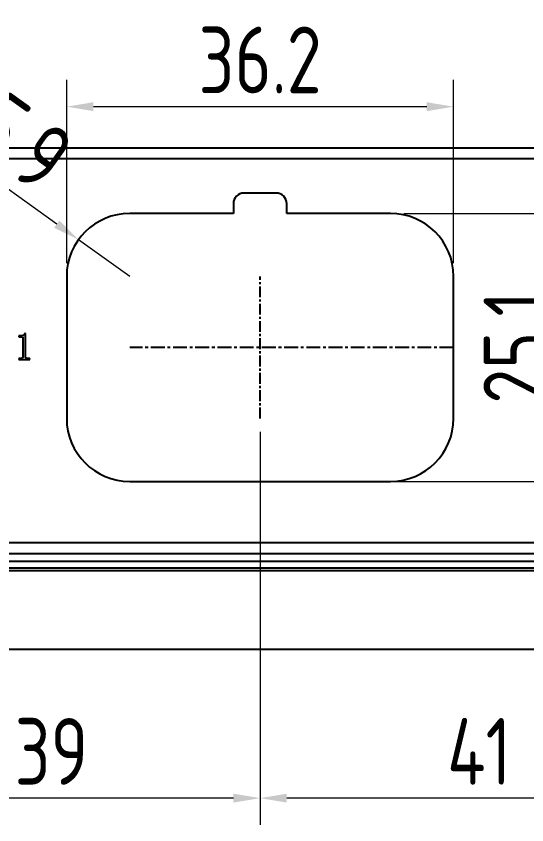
# Model space of a CAD drawing. Header units: millimetres. Extents: x 242 to 1026, y -183 to 372.
# Drawn here: x 528.5 to 576.3, y 21 to 96.7 of the extents above; entities that cross this region are included whole.
import ezdxf

# ---------------------------------------------------------------- set-up
doc = ezdxf.new("R2010")
doc.units = ezdxf.units.MM
doc.header["$LTSCALE"] = 30.734
doc.header["$PDMODE"] = 3
doc.header["$PDSIZE"] = 8
doc.linetypes.add('CENTER', pattern=[0.6, 0.375, -0.075, 0.075, -0.075])
doc.layers.get('0').update_dxf_attribs({"linetype": 'CONTINUOUS'})
doc.layers.get('Defpoints').update_dxf_attribs({"linetype": 'CONTINUOUS'})
doc.layers.add('02___PRT_ALL_AXES', color=7, linetype='CONTINUOUS')
doc.styles.add('China GB1', font='gbenor.shx', dxfattribs={"width": 0.9, "bigfont": 'gbcbig.shx'})
doc.dimstyles.new('A4S2.5', dxfattribs={"dimscale": 2.5, "dimtxt": 2.5, "dimasz": 1, "dimexe": 1, "dimexo": 0.5, "dimgap": 0.5, "dimtad": 1, "dimdec": 1, "dimzin": 9, "dimdsep": 46, "dimtxsty": 'China GB1', "dimcen": 0, "dimclrd": 4, "dimclre": 4, "dimclrt": 2, "dimadec": 3, "dimazin": 2, "dimtfac": 1, "dimtdec": 1, "dimtmove": 0, "dimatfit": 1, "dimfxl": 1, "dimlwd": 9, "dimlwe": 9, "dimarcsym": 0})

# ---------------------------------------------------------------- blocks, each defined once
blk = doc.blocks.new('*D14')
at = {"color": 4, "lineweight": 9, "transparency": 16777216}
for p, q in [((551.361, 57.785), (551.361, 20.969)), ((592.361, 41.135), (592.361, 20.969)), ((589.861, 23.469), (553.861, 23.469))]:
    blk.add_line(p, q, dxfattribs=at)
at = {"color": 4, "transparency": 16777216}
for points in [[(553.861, 23.885), (553.861, 23.052), (551.361, 23.469)], [(589.861, 23.885), (589.861, 23.052), (592.361, 23.469)]]:
    blk.add_solid(points, dxfattribs=at)
at = {"layer": 'Defpoints', "color": 0, "transparency": 16777216}
for p in [(551.361, 59.035), (592.361, 42.385), (551.361, 23.469)]:
    blk.add_point(p, dxfattribs=at)
at = {"color": 2, "transparency": 16777216, "insert": (571.861, 27.844), "char_height": 6.25, "attachment_point": 5, "style": 'China GB1'}
blk.add_mtext('41', dxfattribs=at)
blk = doc.blocks.new('*D15')
at = {"color": 4, "lineweight": 9, "transparency": 16777216}
for p, q in [((551.361, 57.785), (551.361, 20.969)), ((512.316, 52.935), (512.316, 20.969)), ((548.861, 23.469), (514.816, 23.469))]:
    blk.add_line(p, q, dxfattribs=at)
at = {"color": 4, "transparency": 16777216}
for points in [[(514.816, 23.885), (514.816, 23.052), (512.316, 23.469)], [(548.861, 23.885), (548.861, 23.052), (551.361, 23.469)]]:
    blk.add_solid(points, dxfattribs=at)
at = {"layer": 'Defpoints', "color": 0, "transparency": 16777216}
for p in [(551.361, 59.035), (512.316, 54.185), (512.316, 23.469)]:
    blk.add_point(p, dxfattribs=at)
at = {"color": 2, "transparency": 16777216, "insert": (531.838, 27.844), "char_height": 6.25, "attachment_point": 5, "style": 'China GB1'}
blk.add_mtext('39', dxfattribs=at)
blk = doc.blocks.new('*D27')
at = {"color": 4, "lineweight": 9, "transparency": 16777216}
for p, q in [((533.261, 73.585), (533.261, 90.731)), ((569.461, 73.585), (569.461, 90.731)), ((566.961, 88.231), (535.761, 88.231))]:
    blk.add_line(p, q, dxfattribs=at)
at = {"color": 4, "transparency": 16777216}
for points in [[(535.761, 88.648), (535.761, 87.814), (533.261, 88.231)], [(566.961, 88.648), (566.961, 87.814), (569.461, 88.231)]]:
    blk.add_solid(points, dxfattribs=at)
at = {"layer": 'Defpoints', "color": 0, "transparency": 16777216}
for p in [(533.261, 88.231), (533.261, 72.335), (569.461, 72.335)]:
    blk.add_point(p, dxfattribs=at)
at = {"color": 2, "transparency": 16777216, "insert": (551.361, 92.606), "char_height": 6.25, "attachment_point": 5, "style": 'China GB1'}
blk.add_mtext('36.2', dxfattribs=at)
blk = doc.blocks.new('*D28')
at = {"color": 4, "lineweight": 9, "transparency": 16777216}
for p, q in [((564.811, 78.235), (582.268, 78.235)), ((579.768, 75.735), (579.768, 55.635)), ((563.962, 53.135), (582.268, 53.135))]:
    blk.add_line(p, q, dxfattribs=at)
at = {"color": 4, "transparency": 16777216}
for points in [[(579.351, 75.735), (580.184, 75.735), (579.768, 78.235)], [(579.351, 55.635), (580.184, 55.635), (579.768, 53.135)]]:
    blk.add_solid(points, dxfattribs=at)
at = {"layer": 'Defpoints', "color": 0, "transparency": 16777216}
for p in [(563.561, 78.235), (562.712, 53.135), (579.768, 53.135)]:
    blk.add_point(p, dxfattribs=at)
at = {"color": 2, "transparency": 16777216, "insert": (575.393, 65.685), "char_height": 6.25, "attachment_point": 5, "rotation": 90, "style": 'China GB1'}
blk.add_mtext('25.1', dxfattribs=at)
blk = doc.blocks.new('*D29')
at = {"color": 4, "lineweight": 9, "transparency": 16777216}
for p, q in [((532.334, 77.229), (519.615, 86.345)), ((539.161, 72.335), (534.365, 75.772))]:
    blk.add_line(p, q, dxfattribs=at)
at = {"color": 4, "transparency": 16777216}
blk.add_solid([(532.576, 77.567), (532.091, 76.89), (534.365, 75.772)], dxfattribs=at)
at = {"layer": 'Defpoints', "color": 0, "transparency": 16777216}
for p in [(534.365, 75.772), (539.161, 72.335)]:
    blk.add_point(p, dxfattribs=at)
at = {"color": 2, "transparency": 16777216, "insert": (527.507, 86.071), "char_height": 6.25, "attachment_point": 5, "rotation": 324.3674, "style": 'China GB1'}
blk.add_mtext('R5.9', dxfattribs=at)

msp = doc.modelspace()

# ---------------------------------------------------------------- linework, layer by layer
at = {"color": 7, "linetype": 'Continuous'}
for p, q in [((493.368, 84.385), (733.354, 84.385)), ((493.368, 83.385), (733.354, 83.385)), ((552.861, 80.135), (549.861, 80.135)), ((548.861, 79.135), (548.861, 78.235)), ((553.861, 78.235), (553.861, 79.135)), ((548.861, 78.235), (539.161, 78.235)), ((563.561, 78.235), (553.861, 78.235)), ((528.907, 66.756), (528.781, 66.756)), ((528.781, 66.756), (528.781, 66.672)), ((528.781, 66.672), (529.032, 66.672)), ((528.952, 66.757), (528.907, 66.756)), ((528.995, 66.761), (528.952, 66.757)), ((529.037, 66.766), (528.995, 66.761)), ((529.032, 66.672), (529.074, 66.67)), ((529.076, 66.773), (529.037, 66.766)), ((529.074, 66.67), (529.112, 66.66)), ((529.113, 66.783), (529.076, 66.773)), ((529.112, 66.66), (529.144, 66.645)), ((529.148, 66.795), (529.113, 66.783)), ((529.18, 66.809), (529.148, 66.795)), ((529.218, 66.833), (529.186, 66.812)), ((529.248, 66.857), (529.218, 66.833)), ((529.275, 66.885), (529.248, 66.857)), ((529.301, 66.916), (529.275, 66.885)), ((529.323, 66.95), (529.301, 66.916)), ((529.339, 66.98), (529.323, 66.95)), ((529.395, 66.98), (529.339, 66.98)), ((529.395, 64.857), (529.395, 66.98)), ((529.144, 66.645), (529.155, 66.625)), ((529.155, 66.625), (529.167, 66.588)), ((529.167, 66.588), (529.172, 66.547)), ((529.172, 66.547), (529.172, 64.857)), ((528.907, 64.633), (528.781, 64.633)), ((528.781, 64.633), (528.781, 64.55)), ((528.781, 64.55), (529.8, 64.55)), ((528.954, 64.635), (528.907, 64.633)), ((528.998, 64.641), (528.954, 64.635)), ((529.037, 64.65), (528.998, 64.641)), ((529.071, 64.662), (529.037, 64.65)), ((529.101, 64.678), (529.071, 64.662)), ((529.137, 64.716), (529.116, 64.689)), ((529.154, 64.748), (529.137, 64.716)), ((529.165, 64.786), (529.154, 64.748)), ((529.171, 64.828), (529.165, 64.786)), ((529.172, 64.857), (529.171, 64.828)), ((529.398, 64.813), (529.395, 64.857)), ((529.407, 64.774), (529.398, 64.813)), ((529.422, 64.739), (529.407, 64.774)), ((529.443, 64.71), (529.422, 64.739)), ((529.465, 64.689), (529.443, 64.71)), ((529.494, 64.67), (529.465, 64.689)), ((529.526, 64.655), (529.494, 64.67)), ((529.563, 64.644), (529.526, 64.655)), ((529.604, 64.637), (529.563, 64.644)), ((529.649, 64.634), (529.604, 64.637)), ((529.8, 64.633), (529.66, 64.633)), ((529.8, 64.55), (529.8, 64.633)), ((749.906, 47.385), (476.816, 47.385)), ((476.28, 46.385), (750.442, 46.385)), ((742.751, 45.644), (483.97, 45.644)), ((742.778, 44.753), (483.944, 44.753)), ((742.773, 45.012), (483.948, 45.012)), ((751.611, 37.385), (475.111, 37.385))]:
    msp.add_line(p, q, dxfattribs=at)
at = {"color": 1, "linetype": 'CENTER', "ltscale": 0.112727}
msp.add_line((569.461, 65.685), (539.161, 65.685), dxfattribs=at)
at = {"color": 7, "linetype": 'Continuous'}
for centre, start, end in [((549.861, 79.135), 90, 180), ((552.861, 79.135), 0, 90)]:
    msp.add_arc(centre, 1, start, end, dxfattribs=at)
at = {"layer": '02___PRT_ALL_AXES', "color": 7, "linetype": 'Continuous'}
for p, q in [((533.261, 72.335), (533.261, 59.035)), ((569.461, 59.035), (569.461, 72.335)), ((539.161, 53.135), (563.561, 53.135))]:
    msp.add_line(p, q, dxfattribs=at)
at = {"layer": '02___PRT_ALL_AXES', "color": 1, "linetype": 'CENTER', "ltscale": 0.087934}
msp.add_line((551.361, 59.035), (551.361, 72.335), dxfattribs=at)
at = {"layer": '02___PRT_ALL_AXES', "color": 7, "linetype": 'Continuous'}
for centre, start, end in [((539.161, 72.335), 90, 180), ((563.561, 72.335), 0, 90), ((539.161, 59.035), 180, 270), ((563.561, 59.035), 270, 0)]:
    msp.add_arc(centre, 5.9, start, end, dxfattribs=at)

# ---------------------------------------------------------------- dimensions: what is measured, and where the dimension line sits
at = {"color": 1}
for base, p1, p2, picture, middle in [((533.261, 88.231), (569.461, 72.335), (533.261, 72.335), '*D27', (551.361, 92.606)), ((512.316, 23.469), (551.361, 59.035), (512.316, 54.185), '*D15', (531.838, 27.844)), ((551.361, 23.469), (592.361, 42.385), (551.361, 59.035), '*D14', (571.861, 27.844))]:
    dim = msp.add_linear_dim(base=base, p1=p1, p2=p2, dimstyle='A4S2.5', dxfattribs=at)
    dim.commit()
    dim.dimension.update_dxf_attribs({"geometry": picture, "text_midpoint": middle})
dim = msp.add_radius_dim(center=(539.161, 72.335), mpoint=(534.365, 75.772), dimstyle='A4S2.5', dxfattribs=at)
dim.commit()
dim.dimension.update_dxf_attribs({"geometry": '*D29', "text_midpoint": (527.507, 86.071)})
dim = msp.add_linear_dim(base=(579.768, 53.135), p1=(563.561, 78.235), p2=(562.712, 53.135), angle=90, dimstyle='A4S2.5', dxfattribs=at)
dim.commit()
dim.dimension.update_dxf_attribs({"geometry": '*D28', "text_midpoint": (575.393, 65.685)})

doc.saveas('drawing.dxf')
